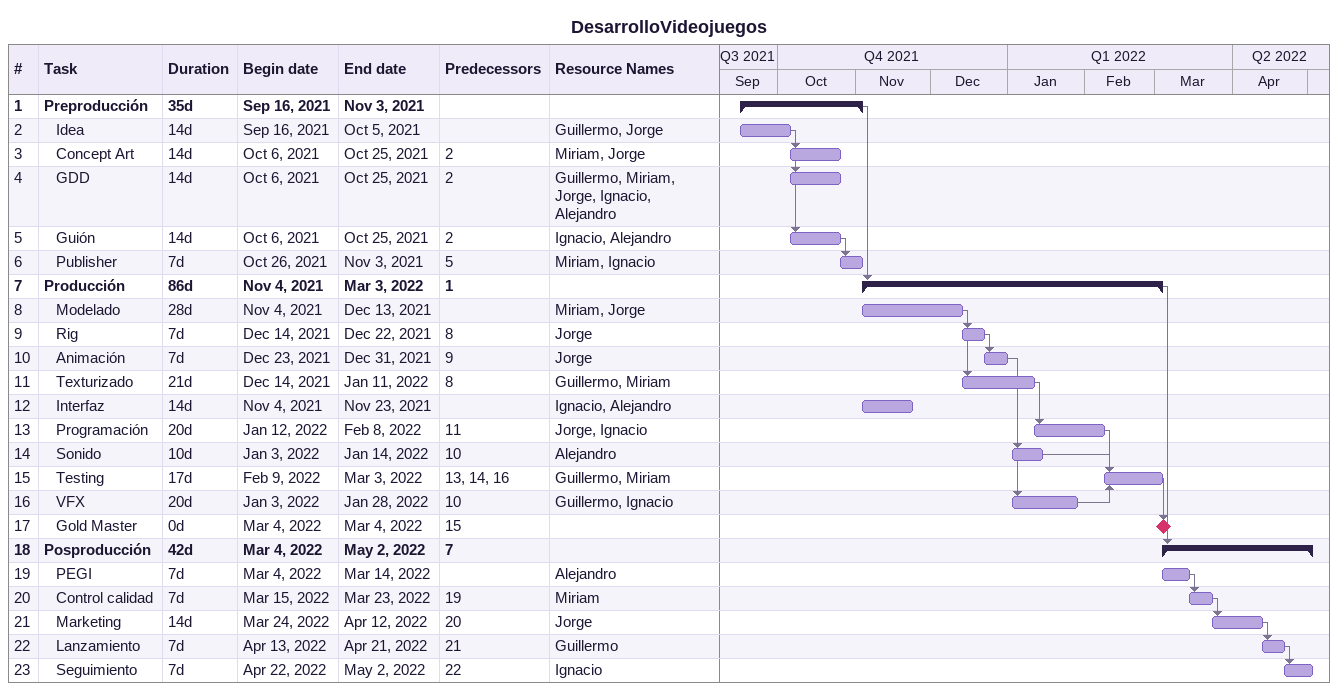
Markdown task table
DesarrolloVideojuegos

| ID | Level | Task | Duration | Start | Finish | Predecessors | Resources |
|---|---|---|---|---|---|---|---|
| 1 | 1 | **Preproducción** | 35d | 2021-09-16 | 2021-11-03 |  |  |
| 2 | 2 | Idea | 14d | 2021-09-16 | 2021-10-05 |  | Guillermo, Jorge |
| 3 | 2 | Concept Art | 14d | 2021-10-06 | 2021-10-25 | 2 | Miriam, Jorge |
| 4 | 2 | GDD | 14d | 2021-10-06 | 2021-10-25 | 2 | Guillermo, Miriam, Jorge, Ignacio, Alejandro |
| 5 | 2 | Guión | 14d | 2021-10-06 | 2021-10-25 | 2 | Ignacio, Alejandro |
| 6 | 2 | Publisher | 7d | 2021-10-26 | 2021-11-03 | 5 | Miriam, Ignacio |
| 7 | 1 | **Producción** | 86d | 2021-11-04 | 2022-03-03 | 1 |  |
| 8 | 2 | Modelado | 28d | 2021-11-04 | 2021-12-13 |  | Miriam, Jorge |
| 9 | 2 | Rig | 7d | 2021-12-14 | 2021-12-22 | 8 | Jorge |
| 10 | 2 | Animación | 7d | 2021-12-23 | 2021-12-31 | 9 | Jorge |
| 11 | 2 | Texturizado | 21d | 2021-12-14 | 2022-01-11 | 8 | Guillermo, Miriam |
| 12 | 2 | Interfaz | 14d | 2021-11-04 | 2021-11-23 |  | Ignacio, Alejandro |
| 13 | 2 | Programación | 20d | 2022-01-12 | 2022-02-08 | 11 | Jorge, Ignacio |
| 14 | 2 | Sonido | 10d | 2022-01-03 | 2022-01-14 | 10 | Alejandro |
| 15 | 2 | Testing | 17d | 2022-02-09 | 2022-03-03 | 13, 14, 16 | Guillermo, Miriam |
| 16 | 2 | VFX | 20d | 2022-01-03 | 2022-01-28 | 10 | Guillermo, Ignacio |
| 17 | 2 | Gold Master | 0d | 2022-03-04 | 2022-03-04 | 15 |  |
| 18 | 1 | **Posproducción** | 42d | 2022-03-04 | 2022-05-02 | 7 |  |
| 19 | 2 | PEGI | 7d | 2022-03-04 | 2022-03-14 |  | Alejandro |
| 20 | 2 | Control calidad | 7d | 2022-03-15 | 2022-03-23 | 19 | Miriam |
| 21 | 2 | Marketing | 14d | 2022-03-24 | 2022-04-12 | 20 | Jorge |
| 22 | 2 | Lanzamiento | 7d | 2022-04-13 | 2022-04-21 | 21 | Guillermo |
| 23 | 2 | Seguimiento | 7d | 2022-04-22 | 2022-05-02 | 22 | Ignacio |
